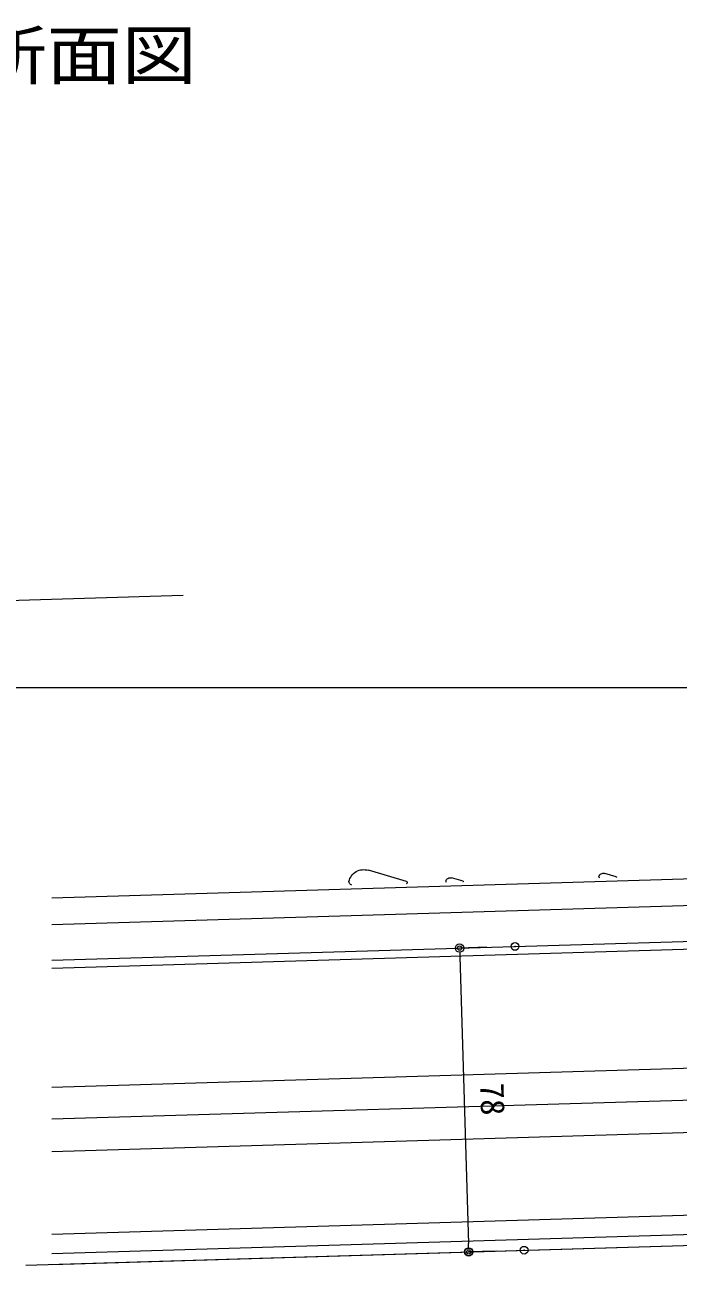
# Model space of a CAD drawing. Units: millimetres, scale not verified. Extents: x -1262 to 1261, y -891 to 891.
# Drawn here: x 640.3 to 808, y 39.1 to 357.4 of the extents above; entities that cross this region are included whole.
import ezdxf
from ezdxf.enums import TextEntityAlignment as Align

# ---------------------------------------------------------------- set-up
doc = ezdxf.new("R2010")
doc.units = ezdxf.units.MM
doc.header["$LTSCALE"] = 4
doc.header["$PDMODE"] = 32
doc.header["$PDSIZE"] = 2
for name, color, linetype, lineweight in [('0-0_0', 3, 'Continuous', 18), ('0-1_CSLAYER2', 7, 'Continuous', 18), ('0-2_金物', 6, 'Continuous', 18), ('0-4_Defpoints', 7, 'Continuous', 18), ('0-7_CSLAYER3', 7, 'Continuous', 18)]:
    doc.layers.add(name, color=color, linetype=linetype, lineweight=lineweight)
doc.styles.add('ＭＳ ゴシック', font='')
doc.styles.get('ＭＳ ゴシック').set_extended_font_data('MS Gothic')

# ---------------------------------------------------------------- blocks, each defined once
blk = doc.blocks.new('BLKF0076')
at = {"layer": '0-2_金物', "color": 5}
blk.add_line((381.839, 230.091), (382.584, 230.308), dxfattribs=at)
for centre, radius, start, end in [((382.676, 230.027), 0.296, 12.65585, 108.04637), ((381.845, 230.069), 0.0229, 106.23992, 268.28164), ((382.887, 230.093), 0.0771, 286.64174, 358.82448)]:
    blk.add_arc(centre, radius, start, end, dxfattribs=at)
blk = doc.blocks.new('BLKF0077')
at = {"layer": '0-2_金物', "color": 5}
blk.add_line((395.554, 229.784), (398.038, 230.508), dxfattribs=at)
for centre, radius, start, end in [((398.343, 229.57), 0.986, 12.65585, 108.04637), ((395.575, 229.711), 0.0764, 106.23992, 268.28164), ((399.048, 229.791), 0.257, 286.64174, 358.82448)]:
    blk.add_arc(centre, radius, start, end, dxfattribs=at)
blk = doc.blocks.new('BLKF0081')
at = {"layer": '0-2_金物', "color": 5}
blk.add_line((391.851, 229.791), (392.596, 230.008), dxfattribs=at)
for centre, radius, start, end in [((391.857, 229.769), 0.0229, 106.23992, 268.28164), ((392.688, 229.726), 0.296, 12.65585, 108.04637), ((392.899, 229.793), 0.0771, 286.64174, 358.82448)]:
    blk.add_arc(centre, radius, start, end, dxfattribs=at)
blk = doc.blocks.new('D77')
at = {"layer": '0-1_CSLAYER2', "lineweight": 9}
blk.add_line((5704.25, 3108.944), (6423.003, 3108.944), dxfattribs=at)
blk = doc.blocks.new('_Origin2')
at = {"layer": '0-0_0', "color": 7, "lineweight": 9}
blk.add_line((-0.5, 0), (-1, 0), dxfattribs=at)
for radius in [0.5, 0.25]:
    blk.add_circle((0, 0), radius, dxfattribs=at)
blk = doc.blocks.new('D170')
at = {"layer": '0-1_CSLAYER2', "lineweight": 9}
for p, q in [((6222.33, 3042.244), (6215.292, 3042.033)), ((6215.357, 3039.874), (6217.566, 2966.227)), ((6224.669, 2964.279), (6217.631, 2964.068))]:
    blk.add_line(p, q, dxfattribs=at)
at = {"layer": '0-4_Defpoints'}
for p in [(6229.527, 3042.46), (6217.631, 2964.068), (6231.866, 2964.495)]:
    blk.add_point(p, dxfattribs=at)
at = {"layer": '0-1_CSLAYER2', "xscale": 2.16, "yscale": 2.16}
for p, rotation in [((6215.292, 3042.033), 91.71836), ((6217.631, 2964.068), 271.71836)]:
    blk.add_blockref('_Origin2', p, dxfattribs=dict(at, rotation=rotation))
at = {"layer": '0-1_CSLAYER2', "style": 'ＭＳ ゴシック'}
blk.add_text('78', height=6.158, rotation=271.718, dxfattribs=at).set_placement((6218.734, 3007.32), align=Align.BOTTOM_LEFT)

msp = doc.modelspace()

# ---------------------------------------------------------------- linework, layer by layer
at = {"layer": '0-1_CSLAYER2'}
for p, q in [((647.166, 133.329), (945.767, 142.287)), ((647.166, 126.526), (945.971, 135.49))]:
    msp.add_line(p, q, dxfattribs=at)
at = {"layer": '0-1_CSLAYER2', "color": 3}
for p, q in [((647.166, 117.322), (910.358, 125.218)), ((647.166, 115.321), (910.418, 123.219)), ((647.166, 84.807), (911.333, 92.732)), ((647.166, 76.604), (911.579, 84.536)), ((647.166, 68.3), (911.828, 76.24)), ((647.166, 47.09), (912.464, 55.049)), ((647.166, 42.088), (912.613, 50.051)), ((647.166, 39.287), (912.697, 47.253))]:
    msp.add_line(p, q, dxfattribs=at)
at = {"layer": '0-2_金物', "color": 3}
msp.add_lwpolyline([(680.926, 210.903), (517.563, 206.002), (551.287, 215.619)], dxfattribs=at)
at = {"layer": '0-7_CSLAYER3'}
msp.add_line((640.502, 39.087), (969.525, 48.958), dxfattribs=at)

# ---------------------------------------------------------------- block references
at = {"layer": '0-0_0', "xscale": -3.927273, "yscale": 3.927273}
for name in ['BLKF0077', 'BLKF0081', 'BLKF0076']:
    msp.add_blockref(name, (2291.639, -764.849), dxfattribs=at)
at = {"layer": '0-1_CSLAYER2'}
for name in ['D77', 'D170']:
    msp.add_blockref(name, (-5463.443, -2921.57), dxfattribs=at)

# ---------------------------------------------------------------- texts
at = {"layer": '0-2_金物', "color": 7, "style": 'ＭＳ ゴシック', "width": 1.15}
msp.add_text('A-A 断面図', height=12.27, dxfattribs=at).set_placement((588.228, 339.775), align=Align.BOTTOM_LEFT)

doc.saveas('drawing.dxf')
